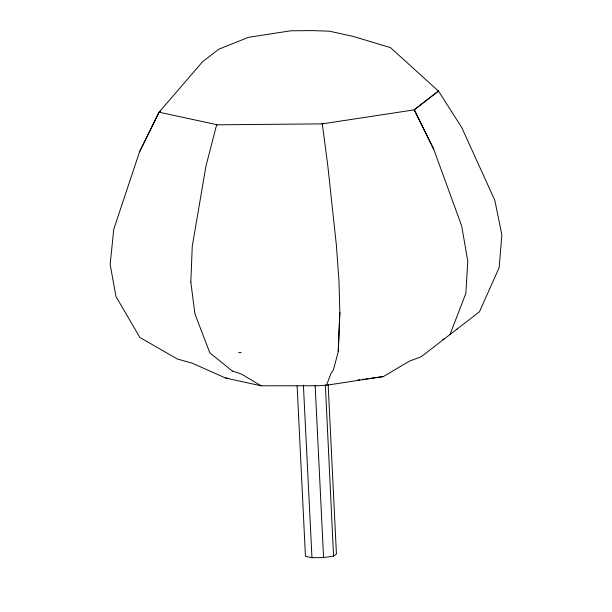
<?xml version="1.0" encoding="UTF-8"?>
<svg xmlns="http://www.w3.org/2000/svg" width="612" height="612" viewBox="0 0 612 612"><rect width="100%" height="100%" fill="white"/><g stroke="black" fill="none" stroke-linecap="round" stroke-linejoin="round"><path stroke-width="0.92" d="M190.829 282.14L192.252 246.391L205.907 166.372L216.625 124.825L322.279 123.861L414.163 109.869L438.444 91.058L461.685 127.426L494.817 200.331L501.848 234.786L499.178 267.559L479.433 311.806L421.14 356.781L409.52 361.095L383.319 376.571L326.502 385.231L331.176 373.029L333.341 370.145L338.26 351.671L339.851 312.548L338.972 280.793L336.37 245.083L327.749 165.255L322.279 123.861L322.838 123.769L322.241 123.662L322.929 123.746M338.245 351.678L339.836 312.548M326.517 385.223L317.544 385.744L261.163 385.82L225.576 378.017L191.992 363.092L177.358 359.014L139.918 337.503L115.997 296.56L110.152 264.445L113.771 229.179L139.551 151.814L159.082 112.195L160.604 111.009M449.927 334.672L465.862 293.355L467.79 261.171L461.693 225.996L433.686 149.137L414.309 109.724M139.551 151.814L159.082 112.203L202.442 61.866L218.79 49.197L248.403 37.347L290.692 30.799L312.388 30.6L329.508 31.204L353.132 36.391L390.494 47.629L438.437 91.05L414.148 109.862L433.678 149.129M456.544 329.531L457.11 329.088M328.147 384.596L336.432 553.959L333.731 556.04L323.549 557.601L311.837 557.7L305.449 556.308L297.126 385.996M438.23 90.859L438.008 90.959M442.69 339.538L444.35 338.803M311.959 557.662L303.399 385.124M357.882 379.976L359.734 379.731M362.205 379.394L364.033 379.157M365.831 378.912L368.562 378.553M370.359 378.308L383.334 376.579M322.272 123.846L322.838 123.769M238.688 352.573L241.174 352.55M159.434 112.271L217.352 124.794M333.555 556.033L325.355 384.787M225.576 378.017L228.154 378.247M232.353 371.063L241.059 373.856L261.163 385.828M232.353 371.079L209.84 352.841L194.922 313.864L190.829 282.132M323.564 557.593L315.142 385.384"/></g></svg>
